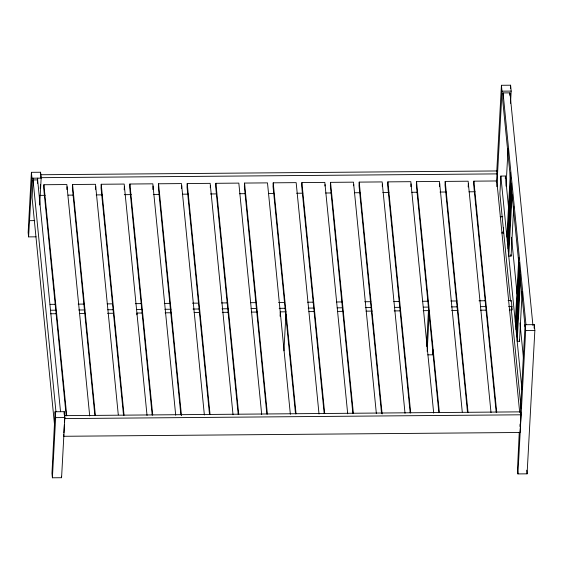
<?xml version="1.0" encoding="UTF-8"?>
<svg xmlns="http://www.w3.org/2000/svg" width="563" height="563" viewBox="0 0 563 563"><rect width="100%" height="100%" fill="white"/><g stroke="black" fill="none" stroke-linecap="round" stroke-linejoin="round"><path stroke-width="0.84" d="M39.706 204.981L41.162 178.119L40.578 172.243L31.408 172.32L28.15 232.477L28.586 236.882L36.088 236.826M28.586 236.882L31.985 178.197L31.408 172.32M33.133 178.182L32.084 197.648L54.646 425.959M37.447 183.285L37.721 178.147M40.437 174.861L40.578 172.243M40.656 172.975L40.557 174.748L496.904 170.955L496.812 180.969L519.684 412.355M40.255 188.64L40.48 184.425M40.944 175.916L40.846 177.683L497.192 173.89M89.707 415.93L66.835 184.544L43.907 184.734L43.71 188.274L66.202 415.768M66.898 189.576L67.053 186.747M55.075 411.757L51.965 473.384L52.394 477.79L61.571 477.713L64.829 417.556L64.245 411.68L55.075 411.757L55.653 417.633L52.394 477.79M118.286 414.818L95.499 184.305L72.571 184.495L72.381 188.035L94.866 415.529M64.105 414.277L64.245 411.68M63.795 434.601L63.703 436.283L520.043 432.49L521.007 414.797L520.712 411.856L64.372 415.649M63.886 432.912L64.337 424.488M64.478 421.961L64.759 416.817M95.569 189.337L95.717 186.508M147.034 415.459L124.17 184.066L101.234 184.256L101.044 187.796L123.529 415.29M124.191 189.808L124.381 186.269M175.705 415.22L152.833 183.827L129.898 184.017L129.708 187.556L152.193 415.058M136.886 314.787L136.978 313.056L142.256 313.014M152.855 189.569L153.052 186.029M204.369 414.98L181.497 183.587L158.562 183.777L158.372 187.317L180.857 414.818M181.56 188.626L181.715 185.79M233.033 414.741L210.161 183.348L187.226 183.538L187.036 187.078L209.52 414.579M210.266 187.676L210.379 185.551M261.696 414.502L238.825 183.109L215.896 183.306L215.699 186.839L238.191 414.34M290.36 414.262L267.488 182.876L244.56 183.066L244.37 186.606L266.855 414.101M319.024 414.023L296.159 182.637L273.224 182.827L273.034 186.367L295.519 413.861M280.071 316.202L280.304 311.867L286.039 311.818M283.921 350.848L285.898 314.421M347.695 413.791L324.823 182.398L301.888 182.588L301.698 186.128L324.182 413.622M324.964 186.015L325.041 184.601M376.358 413.552L353.487 182.159L330.551 182.349L330.361 185.889L352.846 413.383M353.627 185.776L353.705 184.361M405.022 413.312L382.15 181.919L359.215 182.109L359.025 185.649L381.51 413.151M382.256 186.247L382.368 184.122M433.686 413.073L410.814 181.68L387.886 181.87L387.689 185.41L410.181 412.911M410.877 186.719L411.032 183.883M462.265 411.961L439.478 181.441L416.55 181.638L416.36 185.171L438.844 412.672M426.529 346.386L428.45 310.818M427.155 351.389L429.266 312.359M439.541 186.48L439.696 183.651M432.982 349.609L432.701 354.81L427.789 354.852M491.013 412.595L468.142 181.209L445.213 181.399L445.023 184.938L467.508 412.433M468.17 186.951L468.36 183.411M496.812 180.969L473.877 181.159L473.687 184.699L496.172 412.193M496.742 171.806L501.429 85.287L510.606 85.21L511.183 91.086L510.521 103.296M496.313 181.905L496.404 180.223M496.833 186.712L502.013 91.164L501.429 85.287M532.943 325.548L509.944 92.867L503.062 92.923L502.682 99.996L525.075 326.561M508.635 208.394L505.44 176.029L500.852 176.064L499.895 193.756L510.528 301.353M505.3 178.555L505.44 176.029M509.811 95.224L509.944 92.867M510.416 88.708L510.606 85.21M506.031 186.177L508.065 148.667M506.876 237.023L510.381 172.306M507.312 241.436L510.768 177.591M507.601 244.37L510.915 183.151M508.037 248.776L511.493 184.938M508.326 251.717L511.739 188.746M512.077 194.904L508.762 256.123L511.056 256.102L513.759 206.255M509.297 309.96L511.915 309.939L511.528 300.522L508.086 300.551M515.3 322.226L518.805 257.509M515.736 326.631L519.192 262.787M516.025 329.566L519.389 267.474M516.461 333.979L519.916 270.134M516.75 336.913L520.113 274.821M520.501 280.1L517.186 341.319L519.48 341.298L522.175 291.451M519.269 432.3L517.481 469.514L517.918 473.919L527.088 473.842L534.85 330.523L534.266 324.647L525.096 324.724L520.353 412.348M519.923 426.409L520.057 424.045M520.501 415.79L520.712 411.856M517.918 473.919L525.68 330.601L525.096 324.724M534.083 328.138L534.266 324.647M501.612 232.955L503.273 232.941L503.625 227.818M502.013 91.164L511.183 91.086M31.985 178.197L41.162 178.119M39.889 195.375L45.167 195.333M68.024 195.143L73.303 195.101M96.16 194.911L102.318 194.861M124.303 194.678L131.334 194.615M153.319 194.432L159.47 194.383M182.335 194.193L188.485 194.144M210.471 193.961L216.621 193.911M239.486 193.721L244.764 193.672M268.502 193.475L273.78 193.433M296.638 193.243L302.795 193.193M325.653 193.003L330.931 192.961M354.669 192.757L359.947 192.715M382.805 192.525L388.963 192.476M411.827 192.286L417.099 192.243M439.963 192.053L446.114 191.997M468.979 191.807L475.13 191.758M29.691 220.661L34.695 220.619M500.211 216.748L502.71 216.727M50.065 304.358L55.336 304.316M78.187 304.126L84.344 304.076M107.195 303.886L112.466 303.844M135.324 303.654L141.475 303.598M164.326 303.408L170.483 303.358M192.455 303.175L198.612 303.126M221.463 302.936L227.614 302.887M250.472 302.697L256.622 302.641M278.594 302.458L284.751 302.408M307.602 302.218L312.873 302.176M336.611 301.979L341.882 301.937M364.74 301.747L370.89 301.691M393.741 301.501L399.019 301.458M422.75 301.261L428.021 301.219M450.879 301.029L457.029 300.98M479 300.797L485.158 300.741M50.642 310.234L55.913 310.192M78.771 310.002L84.922 309.953M107.779 309.763L113.05 309.72M136.781 309.523L142.059 309.474M164.91 309.284L171.061 309.235M193.039 309.052L199.189 309.003M222.04 308.813L228.198 308.763M251.049 308.573L256.327 308.524M279.178 308.334L285.328 308.285M308.186 308.095L313.457 308.052M337.188 307.855L342.466 307.813M365.317 307.623L371.467 307.567M394.325 307.377L399.596 307.335M423.327 307.138L428.605 307.095M451.456 306.905L457.613 306.849M480.464 306.659L485.735 306.617M508.67 306.427L512.112 306.399M50.452 313.774L56.596 313.725M79.432 313.535L85.576 313.485M107.533 313.302L113.684 313.246M165.121 312.824L171.272 312.768M194.136 312.578L199.408 312.535M222.272 312.345L228.43 312.296M251.288 312.106L257.446 312.057M308.897 311.628L314.175 311.585M337.92 311.388L343.191 311.339M366.056 311.149L372.206 311.1M394.191 310.917L400.349 310.867M423.207 310.677L429.365 310.621M451.681 310.438L457.789 310.389M480.492 310.199L485.728 310.157M525.68 330.601L534.85 330.523M55.653 417.633L64.829 417.556M521.007 414.797L64.661 418.59L64.442 416.388M503.062 92.923L525.976 324.731M511.493 237.262L517.108 294.118M519.966 322.986L523.421 357.977M510.908 254.631L511.056 256.102M519.332 339.834L519.48 341.298M500.852 176.064L521.971 389.737M511.668 307.419L511.915 309.939M511.394 310.1L521.078 408.076M503.132 231.47L503.273 232.941M526.722 470.175L527.088 473.842M473.877 181.159L496.707 412.13M445.213 181.399L468.043 412.362M416.55 181.638L439.379 412.602M387.886 181.87L410.716 412.841M359.215 182.109L382.136 413.953M330.551 182.349L353.381 413.319M301.888 182.588L324.717 413.559M273.224 182.827L296.054 413.798M244.56 183.066L267.39 414.03M215.896 183.306L238.726 414.269M187.226 183.538L210.055 414.509M158.562 183.777L181.483 415.621M129.898 184.017L152.728 414.987M101.234 184.256L124.064 415.227M72.571 184.495L95.4 415.466M43.907 184.734L66.737 415.705M60.537 411.729L37.63 179.914L33.041 179.956L55.955 411.764M61.423 476.249L61.571 477.713"/></g></svg>
